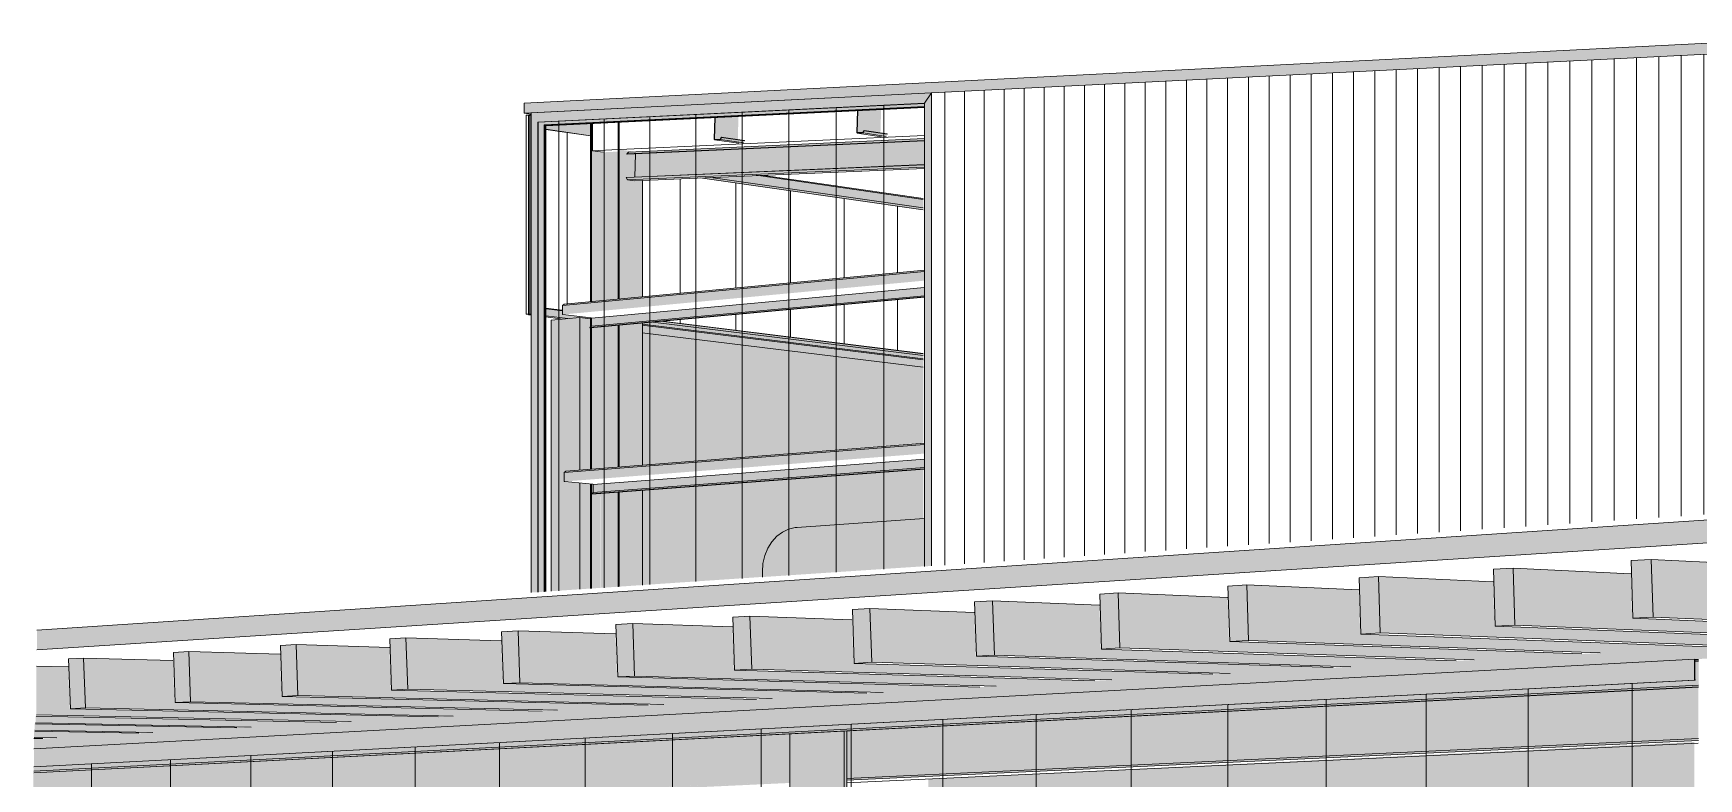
# Model space of a CAD drawing. Header units: inches. Extents: x 30681 to 92461, y -36095 to 66.
# Drawn here: x 30681.2664 to 30681.5183, y 60.0753 to 60.188 of the extents above; entities that cross this region are included whole.
import ezdxf

# ---------------------------------------------------------------- set-up
doc = ezdxf.new("R2010")
doc.units = ezdxf.units.IN
doc.header["$MEASUREMENT"] = 0
for name, color, linetype, lineweight in [('A-CLNG', 13, 'Continuous', 13), ('A-GLAZ-CURT', 52, 'Continuous', 9), ('A-GLAZ-CWMG', 51, 'Continuous', 9), ('A-ROOF', 132, 'Continuous', 13), ('A-WALL', 113, 'Continuous', 13), ('A-WALL-PATT', 111, 'Continuous', 13), ('L-SITE-WALL', 31, 'Continuous', 13), ('M-HVAC-DUCT', 70, 'Continuous', 9), ('S-BEAM', 12, 'Continuous', 9), ('S-COLS', 52, 'Continuous', 9)]:
    doc.layers.add(name, color=color, linetype=linetype, lineweight=lineweight)

# ---------------------------------------------------------------- blocks, each defined once
blk = doc.blocks.new('FP_2-Entrance - Clinic')
at = {"layer": 'A-WALL-PATT', "lineweight": 9}
for p, q in [((30681.53636, 60.11643), (30681.53636, 60.18573)), ((30681.53985, 60.11666), (30681.53985, 60.1859)), ((30681.54336, 60.11689), (30681.54336, 60.18607)), ((30681.54688, 60.11713), (30681.54688, 60.18625)), ((30681.48561, 60.11306), (30681.48561, 60.1832)), ((30681.4889, 60.11327), (30681.4889, 60.18336)), ((30681.49221, 60.11349), (30681.49221, 60.18353)), ((30681.49552, 60.11371), (30681.49552, 60.18369)), ((30681.49885, 60.11394), (30681.49885, 60.18386)), ((30681.5022, 60.11416), (30681.5022, 60.18402)), ((30681.50555, 60.11438), (30681.50555, 60.18419)), ((30681.50892, 60.11461), (30681.50892, 60.18436)), ((30681.51231, 60.11483), (30681.51231, 60.18453)), ((30681.5157, 60.11506), (30681.5157, 60.1847)), ((30681.51911, 60.11528), (30681.51911, 60.18487)), ((30681.52253, 60.11551), (30681.52253, 60.18504)), ((30681.52597, 60.11574), (30681.52597, 60.18521)), ((30681.52942, 60.11597), (30681.52942, 60.18538)), ((30681.53288, 60.1162), (30681.53288, 60.18555)), ((30681.43462, 60.10967), (30681.43462, 60.18066)), ((30681.43772, 60.10987), (30681.43772, 60.18081)), ((30681.44083, 60.11008), (30681.44083, 60.18097)), ((30681.44395, 60.11029), (30681.44395, 60.18112)), ((30681.44708, 60.11049), (30681.44708, 60.18128)), ((30681.45022, 60.1107), (30681.45022, 60.18144)), ((30681.45338, 60.11091), (30681.45338, 60.18159)), ((30681.45655, 60.11112), (30681.45655, 60.18175)), ((30681.45973, 60.11133), (30681.45973, 60.18191)), ((30681.46292, 60.11155), (30681.46292, 60.18207)), ((30681.46612, 60.11176), (30681.46612, 60.18223)), ((30681.46934, 60.11197), (30681.46934, 60.18239)), ((30681.47257, 60.11219), (30681.47257, 60.18255)), ((30681.47581, 60.1124), (30681.47581, 60.18271)), ((30681.47906, 60.11262), (30681.47906, 60.18287)), ((30681.48233, 60.11284), (30681.48233, 60.18304)), ((30681.40427, 60.10765), (30681.40427, 60.17915)), ((30681.40726, 60.10785), (30681.40726, 60.1793)), ((30681.41025, 60.10805), (30681.41025, 60.17945)), ((30681.41326, 60.10825), (30681.41326, 60.1796)), ((30681.41628, 60.10845), (30681.41628, 60.17975)), ((30681.41931, 60.10865), (30681.41931, 60.1799)), ((30681.42235, 60.10885), (30681.42235, 60.18005)), ((30681.4254, 60.10905), (30681.4254, 60.1802)), ((30681.42846, 60.10926), (30681.42846, 60.18035)), ((30681.43153, 60.10946), (30681.43153, 60.18051))]:
    blk.add_line(p, q, dxfattribs=at)
blk = doc.blocks.new('FP_6-Entrance - Clinic')
at = {"layer": 'A-WALL-PATT', "lineweight": 9}
for p, q in [((30681.34713, 60.14714), (30681.34713, 60.17308)), ((30681.36427, 60.14878), (30681.36427, 60.16606)), ((30681.37266, 60.14959), (30681.37266, 60.16543)), ((30681.38093, 60.15038), (30681.38093, 60.16425)), ((30681.38908, 60.15116), (30681.38908, 60.16308)), ((30681.39712, 60.15193), (30681.39712, 60.16193)), ((30681.37266, 60.14314), (30681.37266, 60.14555)), ((30681.38093, 60.14211), (30681.38093, 60.14632)), ((30681.38908, 60.14111), (30681.38908, 60.14708)), ((30681.39712, 60.14011), (30681.39712, 60.14783)), ((30681.36427, 60.14417), (30681.36427, 60.14477))]:
    blk.add_line(p, q, dxfattribs=at)
blk = doc.blocks.new('FP_7-Entrance - Clinic')
at = {"layer": 'A-WALL-PATT', "lineweight": 9}
for p, q in [((30681.3666, 60.10514), (30681.3666, 60.17577)), ((30681.37363, 60.10561), (30681.37363, 60.17611)), ((30681.38071, 60.10608), (30681.38071, 60.17646)), ((30681.38786, 60.10656), (30681.38786, 60.17681)), ((30681.39507, 60.10704), (30681.39507, 60.17716)), ((30681.3459, 60.10377), (30681.3459, 60.17476)), ((30681.35274, 60.10422), (30681.35274, 60.17509)), ((30681.35964, 60.10468), (30681.35964, 60.17543))]:
    blk.add_line(p, q, dxfattribs=at)
blk = doc.blocks.new('FP_8-Entrance - Clinic')
at = {"layer": 'A-WALL-PATT', "lineweight": 9}
for p, q in [((30681.47713, 59.93643), (30681.47713, 60.08814)), ((30681.49255, 59.93585), (30681.49255, 60.08894)), ((30681.50826, 59.93526), (30681.50826, 60.08976)), ((30681.41811, 59.93864), (30681.41811, 60.08506)), ((30681.43248, 59.9381), (30681.43248, 60.08581)), ((30681.44709, 59.93756), (30681.44709, 60.08657)), ((30681.46198, 59.937), (30681.46198, 60.08735)), ((30681.37648, 59.94021), (30681.37648, 60.0829)), ((30681.39012, 59.9397), (30681.39012, 60.08361)), ((30681.40399, 59.93917), (30681.40399, 60.08433)), ((30681.32417, 59.94217), (30681.32417, 60.08017)), ((30681.33692, 59.94169), (30681.33692, 60.08083)), ((30681.34989, 59.94121), (30681.34989, 60.08151)), ((30681.36307, 59.94071), (30681.36307, 60.0822)), ((30681.27519, 59.94401), (30681.27519, 60.07762)), ((30681.28714, 59.94357), (30681.28714, 60.07824)), ((30681.29928, 59.94311), (30681.29928, 60.07887)), ((30681.31163, 59.94265), (30681.31163, 60.07952))]:
    blk.add_line(p, q, dxfattribs=at)

msp = doc.modelspace()

# ---------------------------------------------------------------- hatches: boundary and pattern name
at = {"layer": 'A-CLNG'}
msp.add_hatch(color=256, dxfattribs=at).paths.add_polyline_path([(30681.26647, 60.07986), (30681.51775, 60.0934), (30681.51834, 60.09335), (30681.51834, 60.09344), (30681.51993, 60.09352), (30681.51993, 60.0945), (30681.5484, 60.09605), (30681.54862, 60.09605), (30681.54862, 60.09797), (30681.54296, 60.09821), (30681.54296, 60.09652), (30681.54003, 60.09636), (30681.52299, 60.09704), (30681.52299, 60.09542), (30681.51993, 60.09527), (30681.50346, 60.0959), (30681.50346, 60.09435), (30681.50067, 60.0942), (30681.48437, 60.09479), (30681.48437, 60.0933), (30681.48164, 60.09315), (30681.4657, 60.09371), (30681.4657, 60.09228), (30681.46303, 60.09213), (30681.44744, 60.09265), (30681.44744, 60.09127), (30681.44482, 60.09113), (30681.42957, 60.09161), (30681.42957, 60.09029), (30681.42701, 60.09015), (30681.41208, 60.0906), (30681.41208, 60.08933), (30681.40957, 60.08919), (30681.39495, 60.08962), (30681.39495, 60.08839), (30681.3925, 60.08826), (30681.37819, 60.08865), (30681.37819, 60.08747), (30681.37578, 60.08734), (30681.36177, 60.08771), (30681.36177, 60.08657), (30681.35941, 60.08644), (30681.34568, 60.08679), (30681.34568, 60.08569), (30681.34338, 60.08556), (30681.32992, 60.08589), (30681.32992, 60.08482), (30681.32758, 60.0847), (30681.31448, 60.085), (30681.31448, 60.08397), (30681.31226, 60.08385), (30681.29934, 60.08414), (30681.29934, 60.08314), (30681.29717, 60.08302), (30681.28449, 60.08329), (30681.28449, 60.08233), (30681.28236, 60.08221), (30681.26994, 60.08246), (30681.26994, 60.08153), (30681.26785, 60.08141), (30681.26647, 60.08144), (30681.26647, 60.07998)], flags=0)
at = {"layer": 'A-GLAZ-CWMG'}
for points in [[(30681.34271, 60.1746), (30681.40121, 60.17746), (30681.40226, 60.17905), (30681.34173, 60.17604)], [(30681.40121, 60.10744), (30681.40226, 60.10751), (30681.40226, 60.17905), (30681.40121, 60.17746), (30681.40121, 60.11797)], [(30681.34153, 60.1455), (30681.34173, 60.14552), (30681.34173, 60.17568), (30681.34132, 60.17563), (30681.34132, 60.14553), (30681.34151, 60.14551)], [(30681.34173, 60.10349), (30681.34271, 60.10355), (30681.34271, 60.1746), (30681.34173, 60.17604), (30681.34173, 60.10489)], [(30681.34388, 60.1741), (30681.40121, 60.17688), (30681.40121, 60.17745), (30681.34353, 60.1746), (30681.34354, 60.17459)], [(30681.34377, 60.17409), (30681.40121, 60.17687), (30681.40121, 60.177), (30681.34368, 60.17421)], [(30681.34271, 60.10355), (30681.34276, 60.10356), (30681.34276, 60.17459), (30681.34271, 60.17459), (30681.34271, 60.10489)], [(30681.34276, 60.10356), (30681.34388, 60.10363), (30681.34388, 60.1741), (30681.34351, 60.17463), (30681.34276, 60.17459), (30681.34276, 60.10489)], [(30681.34368, 60.10362), (30681.34377, 60.10363), (30681.34377, 60.17409), (30681.34368, 60.17421), (30681.34368, 60.10489)], [(30681.34377, 60.10363), (30681.34393, 60.10364), (30681.34393, 60.17406), (30681.34377, 60.17406), (30681.34377, 60.10489)], [(30681.35068, 60.17256), (30681.35068, 60.1744), (30681.34392, 60.17406), (30681.34392, 60.17355), (30681.34482, 60.17342)], [(30681.35068, 60.17256), (30681.35068, 60.17266), (30681.34392, 60.17365), (30681.34392, 60.17355)], [(30681.34132, 60.14548), (30681.34151, 60.14551), (30681.34132, 60.14553)], [(30681.34173, 60.14544), (30681.3417, 60.14548), (30681.34151, 60.14549), (30681.34151, 60.14546)], [(30681.34173, 60.14548), (30681.34173, 60.14552), (30681.3417, 60.14548), (30681.34171, 60.14548)], [(30681.35068, 60.14488), (30681.35068, 60.14502), (30681.34646, 60.14555), (30681.34642, 60.14564), (30681.34642, 60.14618), (30681.34392, 60.14649), (30681.34392, 60.14532), (30681.34725, 60.14491), (30681.34903, 60.14508), (30681.3497, 60.145)], [(30681.34642, 60.14603), (30681.34642, 60.14613), (30681.34392, 60.14644), (30681.34392, 60.14634)], [(30681.26646, 60.07648), (30681.51834, 60.08949), (30681.51834, 60.09312), (30681.51774, 60.09309), (30681.51774, 60.09032), (30681.5178, 60.09025), (30681.26646, 60.07715)], [(30681.26647, 60.07716), (30681.5177, 60.09025), (30681.5177, 60.0934), (30681.26647, 60.07986), (30681.26647, 60.07833)], [(30681.5178, 60.09024), (30681.51775, 60.09032), (30681.51775, 60.09333), (30681.5179, 60.09332), (30681.51833, 60.09335), (30681.5177, 60.0934), (30681.5177, 60.09025)], [(30681.51834, 60.09327), (30681.51833, 60.09335), (30681.51786, 60.09332)], [(30681.26646, 60.07624), (30681.51834, 60.08921), (30681.51834, 60.08949), (30681.26646, 60.07648)]]:
    msp.add_hatch(color=256, dxfattribs=at).paths.add_polyline_path(points, flags=0)
at = {"layer": 'A-ROOF'}
for points in [[(30681.34067, 60.17598), (30681.54861, 60.18633), (30681.54861, 60.18804), (30681.34067, 60.17749)], [(30681.26694, 60.09481), (30681.66697, 60.12041), (30681.66665, 60.12085), (30681.66617, 60.12191), (30681.66587, 60.12311), (30681.66577, 60.12399), (30681.66554, 60.12398), (30681.66535, 60.12408), (30681.26694, 60.09779)]]:
    msp.add_hatch(color=256, dxfattribs=at).paths.add_polyline_path(points, flags=0)
at = {"layer": 'L-SITE-WALL'}
msp.add_hatch(color=256, dxfattribs=at).paths.add_polyline_path([(30681.34474, 60.10369), (30681.34905, 60.10398), (30681.34905, 60.12005), (30681.34672, 60.1203), (30681.34668, 60.12039), (30681.34669, 60.12164), (30681.34694, 60.12186), (30681.34905, 60.12202), (30681.34905, 60.14508), (30681.34474, 60.14468), (30681.34474, 60.10489)], flags=0)
h = msp.add_hatch(color=256, dxfattribs=at)
h.paths.add_polyline_path([(30681.34905, 60.10398), (30681.35224, 60.1042), (30681.35224, 60.11845), (30681.35087, 60.11834), (30681.35084, 60.11839), (30681.35108, 60.1186), (30681.35106, 60.11984), (30681.35104, 60.11985), (30681.34905, 60.12005), (30681.34905, 60.10489)], flags=0)
h.paths.add_polyline_path([(30681.35852, 60.10462), (30681.37669, 60.10585), (30681.37663, 60.10661), (30681.37672, 60.10787), (30681.377, 60.10908), (30681.37744, 60.11019), (30681.37805, 60.11118), (30681.37879, 60.11201), (30681.37965, 60.11265), (30681.38061, 60.1131), (30681.38162, 60.11332), (30681.40103, 60.11472), (30681.40103, 60.12219), (30681.35852, 60.11893), (30681.35852, 60.10489)], flags=0)
h.paths.add_polyline_path([(30681.34905, 60.12202), (30681.35224, 60.12228), (30681.35224, 60.14365), (30681.35061, 60.1435), (30681.35058, 60.14354), (30681.35082, 60.14375), (30681.35082, 60.14486), (30681.34905, 60.14508), (30681.34905, 60.12722)], flags=0)
h.paths.add_polyline_path([(30681.35852, 60.12277), (30681.40103, 60.12614), (30681.40103, 60.13869), (30681.35852, 60.14391), (30681.35852, 60.12519)], flags=0)
at = {"layer": 'M-HVAC-DUCT'}
for points in [[(30681.37669, 60.1066), (30681.40116, 60.10824), (30681.40114, 60.11469), (30681.38167, 60.11331), (30681.38066, 60.11308), (30681.37971, 60.11264), (30681.37885, 60.11199), (30681.3781, 60.11116), (30681.3775, 60.11018), (30681.37705, 60.10907), (30681.37678, 60.10786)], [(30681.37674, 60.10583), (30681.40116, 60.10746), (30681.40116, 60.10824), (30681.37669, 60.1066)]]:
    msp.add_hatch(color=256, dxfattribs=at).paths.add_polyline_path(points, flags=0)
at = {"layer": 'S-BEAM'}
h = msp.add_hatch(color=256, dxfattribs=at)
h.paths.add_polyline_path([(30681.39106, 60.17296), (30681.39192, 60.173), (30681.3921, 60.17332), (30681.39208, 60.17335), (30681.3919, 60.17306), (30681.39106, 60.17302)], flags=0)
h.paths.add_polyline_path([(30681.39099, 60.17306), (30681.39103, 60.17306), (30681.39112, 60.17635), (30681.39108, 60.17635), (30681.39101, 60.17369)], flags=0)
for points in [[(30681.39455, 60.17298), (30681.39465, 60.17653), (30681.39112, 60.17635), (30681.39106, 60.17305), (30681.39124, 60.17303), (30681.39192, 60.17309), (30681.3921, 60.17335), (30681.39439, 60.173)], [(30681.37297, 60.17197), (30681.37307, 60.17548), (30681.36953, 60.1753), (30681.36946, 60.17205), (30681.36965, 60.17202), (30681.3703, 60.17208), (30681.37048, 60.17234), (30681.37279, 60.172)], [(30681.39543, 60.17246), (30681.39561, 60.17278), (30681.3921, 60.17332), (30681.39192, 60.173), (30681.39522, 60.1725)], [(30681.35619, 60.16981), (30681.40119, 60.17185), (30681.40119, 60.17212), (30681.35641, 60.17008)], [(30681.35623, 60.16977), (30681.40119, 60.17181), (30681.40119, 60.17185), (30681.35619, 60.16981)], [(30681.35739, 60.16631), (30681.40118, 60.1682), (30681.40118, 60.17181), (30681.35748, 60.16981), (30681.35748, 60.16977)], [(30681.36946, 60.17201), (30681.36948, 60.17205), (30681.36944, 60.17204), (30681.36946, 60.17201)], [(30681.37383, 60.17147), (30681.37401, 60.17179), (30681.37048, 60.17231), (30681.3703, 60.172), (30681.37334, 60.17154)], [(30681.37401, 60.17179), (30681.37398, 60.17182), (30681.37384, 60.17181)], [(30681.39106, 60.17302), (30681.39115, 60.17304), (30681.39103, 60.17304), (30681.39106, 60.17302)], [(30681.39561, 60.17278), (30681.39558, 60.17282), (30681.39545, 60.17281)], [(30681.3563, 60.16589), (30681.40119, 60.16782), (30681.40119, 60.16817), (30681.35609, 60.16622)], [(30681.40103, 60.16137), (30681.40103, 60.16166), (30681.36888, 60.16626), (30681.3673, 60.16619), (30681.39507, 60.16222)], [(30681.40103, 60.16166), (30681.40103, 60.16284), (30681.37534, 60.16655), (30681.36905, 60.16624), (30681.39507, 60.16251)], [(30681.40103, 60.16284), (30681.40103, 60.16292), (30681.37573, 60.16656), (30681.37534, 60.16655), (30681.39507, 60.1637)], [(30681.40102, 60.16292), (30681.40102, 60.16307), (30681.37656, 60.16661), (30681.37575, 60.16657), (30681.39506, 60.16378)], [(30681.34643, 60.14687), (30681.40121, 60.15203), (30681.40121, 60.15223), (30681.34669, 60.1471)], [(30681.34643, 60.14564), (30681.40121, 60.15074), (30681.40121, 60.15203), (30681.34643, 60.14687)], [(30681.34652, 60.14553), (30681.40121, 60.15065), (30681.40121, 60.15074), (30681.34643, 60.14564), (30681.34647, 60.14554)], [(30681.35058, 60.14354), (30681.40119, 60.14818), (30681.40119, 60.14837), (30681.35082, 60.14375)], [(30681.35061, 60.1435), (30681.40119, 60.14813), (30681.40119, 60.14818), (30681.35058, 60.14354)], [(30681.35082, 60.14375), (30681.40119, 60.14837), (30681.40119, 60.14962), (30681.35082, 60.14496), (30681.35082, 60.14422)], [(30681.40102, 60.13883), (30681.40102, 60.13933), (30681.36009, 60.14438), (30681.35851, 60.14423), (30681.35851, 60.14406), (30681.38634, 60.14064)], [(30681.40103, 60.13875), (30681.40103, 60.13883), (30681.35852, 60.14404), (30681.35852, 60.14397), (30681.38635, 60.14055)], [(30681.40103, 60.13757), (30681.40103, 60.13875), (30681.35852, 60.14397), (30681.35852, 60.14275), (30681.38635, 60.13936)], [(30681.40102, 60.13933), (30681.40102, 60.13959), (30681.36134, 60.1445), (30681.36017, 60.14437), (30681.38634, 60.14114)], [(30681.40102, 60.13959), (30681.40102, 60.13963), (30681.36151, 60.14452), (30681.36134, 60.1445), (30681.38634, 60.14141)], [(30681.34669, 60.12163), (30681.40121, 60.12588), (30681.40121, 60.12609), (30681.34695, 60.12186)], [(30681.34669, 60.12039), (30681.40121, 60.12459), (30681.40121, 60.12588), (30681.34669, 60.12163)], [(30681.34678, 60.12028), (30681.40121, 60.1245), (30681.40121, 60.12459), (30681.34669, 60.12039), (30681.34673, 60.1203)], [(30681.35108, 60.1186), (30681.40119, 60.12239), (30681.40119, 60.12364), (30681.35108, 60.11981)], [(30681.35084, 60.11839), (30681.40119, 60.12219), (30681.40119, 60.12239), (30681.35108, 60.1186)], [(30681.35087, 60.11834), (30681.40119, 60.12214), (30681.40119, 60.12219), (30681.35084, 60.11839)], [(30681.50837, 60.09959), (30681.51144, 60.09977), (30681.51117, 60.1085), (30681.50811, 60.10831), (30681.50823, 60.10417)], [(30681.56161, 60.09771), (30681.56161, 60.09949), (30681.52961, 60.10086), (30681.52941, 60.10759), (30681.51117, 60.1085), (30681.51144, 60.09977), (30681.5547, 60.098)], [(30681.46723, 60.09721), (30681.47015, 60.09738), (30681.46988, 60.1059), (30681.46696, 60.10572), (30681.46701, 60.1042)], [(30681.52299, 60.09542), (30681.52299, 60.09704), (30681.48745, 60.09842), (30681.48724, 60.10512), (30681.46988, 60.1059), (30681.47015, 60.09738), (30681.52127, 60.09548)], [(30681.48756, 60.09839), (30681.49054, 60.09856), (30681.49028, 60.10718), (30681.48729, 60.107), (30681.48737, 60.10419)], [(30681.54296, 60.09652), (30681.54296, 60.09821), (30681.50827, 60.09963), (30681.50807, 60.10634), (30681.49028, 60.10718), (30681.49054, 60.09856), (30681.54266, 60.09653)], [(30681.42801, 60.09495), (30681.43079, 60.09511), (30681.43052, 60.10343), (30681.42774, 60.10325)], [(30681.48437, 60.0933), (30681.48437, 60.09479), (30681.44728, 60.0961), (30681.44707, 60.10275), (30681.43052, 60.10343), (30681.43079, 60.09511), (30681.48373, 60.09332)], [(30681.44739, 60.09607), (30681.45024, 60.09623), (30681.44997, 60.10465), (30681.44712, 60.10447), (30681.44713, 60.10422)], [(30681.50346, 60.09435), (30681.50346, 60.0959), (30681.46713, 60.09724), (30681.46691, 60.10392), (30681.44997, 60.10465), (30681.45024, 60.09623), (30681.49327, 60.09471)], [(30681.39058, 60.09278), (30681.39323, 60.09294), (30681.39296, 60.10107), (30681.3903, 60.1009)], [(30681.44744, 60.09127), (30681.44744, 60.09265), (30681.40897, 60.09388), (30681.40875, 60.10047), (30681.39296, 60.10107), (30681.39323, 60.09294), (30681.44734, 60.09128)], [(30681.40908, 60.09385), (30681.4118, 60.09401), (30681.41152, 60.10223), (30681.4088, 60.10206)], [(30681.4657, 60.09228), (30681.4657, 60.09371), (30681.4279, 60.09497), (30681.42768, 60.1016), (30681.41152, 60.10223), (30681.4118, 60.09401), (30681.45841, 60.09251)], [(30681.33752, 60.08972), (30681.34, 60.08986), (30681.33972, 60.09772), (30681.33724, 60.09756), (30681.33746, 60.09126)], [(30681.39495, 60.08839), (30681.39495, 60.08962), (30681.3547, 60.09074), (30681.35447, 60.09723), (30681.33972, 60.09772), (30681.34, 60.08986), (30681.39301, 60.08844)], [(30681.35481, 60.09072), (30681.35735, 60.09086), (30681.35707, 60.09881), (30681.35453, 60.09865), (30681.35479, 60.09125)], [(30681.41208, 60.08933), (30681.41208, 60.0906), (30681.37238, 60.09176), (30681.37215, 60.09829), (30681.35707, 60.09881), (30681.35735, 60.09086), (30681.41142, 60.08935)], [(30681.37249, 60.09174), (30681.37509, 60.09189), (30681.37481, 60.09993), (30681.37221, 60.09976)], [(30681.42957, 60.09029), (30681.42957, 60.09161), (30681.39046, 60.09281), (30681.39024, 60.09937), (30681.37481, 60.09993), (30681.37509, 60.09189), (30681.42913, 60.0903)], [(30681.30405, 60.08778), (30681.30643, 60.08792), (30681.30615, 60.09561), (30681.30377, 60.09546), (30681.30392, 60.09128)], [(30681.36177, 60.08657), (30681.36177, 60.08771), (30681.32049, 60.08876), (30681.32026, 60.09518), (30681.30615, 60.09561), (30681.30643, 60.08792), (30681.3611, 60.08658)], [(30681.3206, 60.08874), (30681.32303, 60.08888), (30681.32275, 60.09665), (30681.32032, 60.0965), (30681.32051, 60.09127)], [(30681.37819, 60.08747), (30681.37819, 60.08865), (30681.33741, 60.08974), (30681.33718, 60.09619), (30681.32275, 60.09665), (30681.32303, 60.08888), (30681.37752, 60.08749)], [(30681.272, 60.08593), (30681.27428, 60.08606), (30681.27399, 60.09359), (30681.27172, 60.09345)], [(30681.32992, 60.08482), (30681.32992, 60.08589), (30681.28774, 60.08687), (30681.28751, 60.09321), (30681.27399, 60.09359), (30681.27428, 60.08606), (30681.32986, 60.08482)], [(30681.28785, 60.08685), (30681.29018, 60.08698), (30681.2899, 60.09459), (30681.28757, 60.09444)], [(30681.34568, 60.08569), (30681.34568, 60.08679), (30681.30394, 60.0878), (30681.30371, 60.09418), (30681.2899, 60.09459), (30681.29018, 60.08698), (30681.34503, 60.0857)], [(30681.31448, 60.08397), (30681.31448, 60.085), (30681.27189, 60.08595), (30681.27165, 60.09225), (30681.26686, 60.09238), (30681.26686, 60.08499), (30681.3138, 60.08399)], [(30681.26994, 60.08153), (30681.26994, 60.08246), (30681.26649, 60.08253), (30681.26649, 60.08159), (30681.26926, 60.08154)], [(30681.28449, 60.08233), (30681.28449, 60.08329), (30681.26661, 60.08365), (30681.26661, 60.08267), (30681.28382, 60.08234)], [(30681.29934, 60.08314), (30681.29934, 60.08414), (30681.26673, 60.08483), (30681.26673, 60.08381), (30681.29866, 60.08315)], [(30681.51768, 60.06186), (30681.51768, 60.08089), (30681.40181, 60.07532), (30681.40181, 60.0623), (30681.50998, 60.06189)]]:
    msp.add_hatch(color=256, dxfattribs=at).paths.add_polyline_path(points, flags=0)
h = msp.add_hatch(color=256, dxfattribs=at)
h.paths.add_polyline_path([(30681.36946, 60.17196), (30681.3703, 60.172), (30681.37048, 60.17231), (30681.37045, 60.17235), (30681.37028, 60.17205), (30681.36946, 60.17201)], flags=0)
h.paths.add_polyline_path([(30681.3694, 60.17205), (30681.36944, 60.17206), (30681.36952, 60.1753), (30681.36949, 60.1753), (30681.36945, 60.17405)], flags=0)
h = msp.add_hatch(color=256, dxfattribs=at)
h.paths.add_polyline_path([(30681.35082, 60.14496), (30681.35487, 60.14535), (30681.35487, 60.14538), (30681.35081, 60.14498)], flags=0)
h.paths.add_polyline_path([(30681.35497, 60.14534), (30681.40119, 60.14964), (30681.40119, 60.14967), (30681.35497, 60.14536)], flags=0)
h = msp.add_hatch(color=256, dxfattribs=at)
h.paths.add_polyline_path([(30681.35108, 60.11981), (30681.35487, 60.12012), (30681.35487, 60.12014), (30681.35107, 60.11983)], flags=0)
h.paths.add_polyline_path([(30681.35497, 60.12011), (30681.40119, 60.12367), (30681.40119, 60.12369), (30681.35497, 60.12012)], flags=0)
h = msp.add_hatch(color=256, dxfattribs=at)
h.paths.add_polyline_path([(30681.26638, 60.06994), (30681.38084, 60.07534), (30681.38084, 60.08211), (30681.26638, 60.07622), (30681.26638, 60.07136)], flags=0)
h.paths.add_polyline_path([(30681.38943, 60.07575), (30681.51829, 60.08183), (30681.51829, 60.08918), (30681.38943, 60.08255), (30681.38943, 60.07596)], flags=0)
h = msp.add_hatch(color=256, dxfattribs=at)
h.paths.add_polyline_path([(30681.26639, 60.0696), (30681.38084, 60.07497), (30681.38084, 60.07534), (30681.26638, 60.06994), (30681.26639, 60.0696)], flags=0)
h.paths.add_polyline_path([(30681.38943, 60.07538), (30681.51829, 60.08145), (30681.51829, 60.08183), (30681.38943, 60.07575), (30681.38943, 60.07543)], flags=0)
h = msp.add_hatch(color=256, dxfattribs=at)
h.paths.add_polyline_path([(30681.2664, 60.06934), (30681.38085, 60.0747), (30681.38085, 60.07497), (30681.2664, 60.06959)], flags=0)
h.paths.add_polyline_path([(30681.38944, 60.0751), (30681.5183, 60.08113), (30681.5183, 60.08143), (30681.38944, 60.07537)], flags=0)
at = {"layer": 'S-COLS'}
h = msp.add_hatch(color=256, dxfattribs=at)
h.paths.add_polyline_path([(30681.35084, 60.14486), (30681.35084, 60.14501), (30681.35069, 60.145), (30681.35069, 60.14487)], flags=0)
h.paths.add_polyline_path([(30681.35069, 60.14748), (30681.35084, 60.14749), (30681.35084, 60.1744), (30681.35069, 60.1744), (30681.35069, 60.15055)], flags=0)
h = msp.add_hatch(color=256, dxfattribs=at)
h.paths.add_polyline_path([(30681.35084, 60.1041), (30681.35224, 60.1042), (30681.35224, 60.11845), (30681.35087, 60.11834), (30681.35084, 60.11834), (30681.35084, 60.10489)], flags=0)
h.paths.add_polyline_path([(30681.35084, 60.11839), (30681.35108, 60.1186), (30681.35106, 60.11984), (30681.35104, 60.11985), (30681.35084, 60.11984), (30681.35084, 60.11858)], flags=0)
h.paths.add_polyline_path([(30681.35084, 60.12217), (30681.35224, 60.12228), (30681.35224, 60.14365), (30681.35084, 60.1435), (30681.35084, 60.12519)], flags=0)
h.paths.add_polyline_path([(30681.35084, 60.14749), (30681.35224, 60.14763), (30681.35224, 60.17012), (30681.35101, 60.17029), (30681.35101, 60.17441), (30681.35084, 60.1744), (30681.35084, 60.15068)], flags=0)
h = msp.add_hatch(color=256, dxfattribs=at)
h.paths.add_polyline_path([(30681.35487, 60.10437), (30681.35502, 60.10438), (30681.35502, 60.11865), (30681.35487, 60.11864), (30681.35487, 60.10489)], flags=0)
h.paths.add_polyline_path([(30681.35487, 60.11888), (30681.35502, 60.1189), (30681.35502, 60.12015), (30681.35487, 60.12014), (30681.35487, 60.11985)], flags=0)
h.paths.add_polyline_path([(30681.35487, 60.12248), (30681.35502, 60.12249), (30681.35502, 60.1439), (30681.35487, 60.14389), (30681.35487, 60.12519)], flags=0)
h.paths.add_polyline_path([(30681.35487, 60.14412), (30681.35502, 60.14413), (30681.35502, 60.14539), (30681.35487, 60.14538), (30681.35487, 60.14422)], flags=0)
h.paths.add_polyline_path([(30681.35487, 60.14787), (30681.35502, 60.14789), (30681.35502, 60.17461), (30681.35487, 60.17459), (30681.35487, 60.15077)], flags=0)
h = msp.add_hatch(color=256, dxfattribs=at)
h.paths.add_polyline_path([(30681.35227, 60.1042), (30681.35278, 60.10423), (30681.35278, 60.11849), (30681.35224, 60.11845), (30681.35224, 60.118), (30681.35228, 60.118), (30681.35227, 60.10489)], flags=0)
h.paths.add_polyline_path([(30681.35224, 60.12228), (30681.35278, 60.12232), (30681.35278, 60.1437), (30681.35224, 60.14365), (30681.35224, 60.12519)], flags=0)
h.paths.add_polyline_path([(30681.35224, 60.14763), (30681.35278, 60.14768), (30681.35278, 60.17006), (30681.35242, 60.17009), (30681.35224, 60.1701), (30681.35224, 60.15078)], flags=0)
h = msp.add_hatch(color=256, dxfattribs=at)
h.paths.add_polyline_path([(30681.35278, 60.10423), (30681.35486, 60.10437), (30681.35486, 60.11864), (30681.35278, 60.11849), (30681.35278, 60.10489)], flags=0)
h.paths.add_polyline_path([(30681.35278, 60.12232), (30681.35486, 60.12248), (30681.35486, 60.14389), (30681.35278, 60.1437), (30681.35278, 60.12519)], flags=0)
h.paths.add_polyline_path([(30681.35278, 60.14768), (30681.35486, 60.14787), (30681.35486, 60.17016), (30681.35278, 60.17006), (30681.35278, 60.15078)], flags=0)
h = msp.add_hatch(color=256, dxfattribs=at)
h.paths.add_polyline_path([(30681.35502, 60.10438), (30681.35854, 60.10462), (30681.35854, 60.11892), (30681.35502, 60.11865), (30681.35502, 60.10489)], flags=0)
h.paths.add_polyline_path([(30681.35502, 60.12249), (30681.35854, 60.12277), (30681.35854, 60.14423), (30681.35502, 60.1439), (30681.35502, 60.12519)], flags=0)
h.paths.add_polyline_path([(30681.35502, 60.14789), (30681.35854, 60.14822), (30681.35854, 60.1658), (30681.35719, 60.16577), (30681.3563, 60.16589), (30681.35609, 60.16622), (30681.35613, 60.16626), (30681.35739, 60.16631), (30681.35745, 60.16983), (30681.35623, 60.16977), (30681.35619, 60.16981), (30681.35643, 60.17008), (30681.35734, 60.17015), (30681.35502, 60.17048), (30681.35502, 60.15077)], flags=0)
h = msp.add_hatch(color=256, dxfattribs=at)
h.paths.add_polyline_path([(30681.38908, 59.9407), (30681.38908, 59.98515), (30681.38085, 59.98522), (30681.38085, 59.941)], flags=0)
h.paths.add_polyline_path([(30681.38908, 59.98837), (30681.38908, 60.03673), (30681.38085, 60.03654), (30681.38085, 59.98843), (30681.38859, 59.98837)], flags=0)
h.paths.add_polyline_path([(30681.38085, 60.03998), (30681.38908, 60.04018), (30681.38908, 60.08253), (30681.38085, 60.08211), (30681.38085, 60.0424)], flags=0)
h = msp.add_hatch(color=256, dxfattribs=at)
h.paths.add_polyline_path([(30681.38944, 59.94068), (30681.38944, 59.98514), (30681.38908, 59.98515), (30681.38908, 59.9407)], flags=0)
h.paths.add_polyline_path([(30681.38944, 59.98837), (30681.38944, 60.03674), (30681.38908, 60.03673), (30681.38908, 59.98837)], flags=0)
h.paths.add_polyline_path([(30681.38908, 60.04018), (30681.38944, 60.04019), (30681.38944, 60.08255), (30681.38908, 60.08253), (30681.38908, 60.04191)], flags=0)

# ---------------------------------------------------------------- linework, layer by layer
at = {"layer": 'A-CLNG'}
for p, q in [((30681.35101, 60.17029), (30681.35101, 60.17441)), ((30681.40119, 60.17259), (30681.35508, 60.17048)), ((30681.35487, 60.17047), (30681.35101, 60.17029)), ((30681.35101, 60.17029), (30681.3526, 60.17006)), ((30681.37657, 60.1666), (30681.40103, 60.16307))]:
    msp.add_line(p, q, dxfattribs=at)
at = {"layer": 'A-GLAZ-CWMG'}
for p, q in [((30681.40226, 60.17905), (30681.34173, 60.17604)), ((30681.40226, 60.17905), (30681.40121, 60.17746)), ((30681.40121, 60.17746), (30681.40226, 60.17905)), ((30681.40226, 60.10751), (30681.40226, 60.17905)), ((30681.34132, 60.17563), (30681.34173, 60.17568)), ((30681.34132, 60.17563), (30681.34132, 60.14553)), ((30681.34173, 60.17604), (30681.34173, 60.10349)), ((30681.40121, 60.17746), (30681.34271, 60.1746)), ((30681.40121, 60.17745), (30681.34276, 60.17459)), ((30681.40121, 60.177), (30681.34368, 60.17421)), ((30681.40121, 60.17687), (30681.34377, 60.17409)), ((30681.40121, 60.17684), (30681.34393, 60.17406)), ((30681.40121, 60.10744), (30681.40121, 60.17746)), ((30681.34276, 60.17459), (30681.34271, 60.1746)), ((30681.34271, 60.1746), (30681.34271, 60.10355)), ((30681.34271, 60.1746), (30681.34276, 60.17459)), ((30681.34276, 60.17459), (30681.34276, 60.10356)), ((30681.34368, 60.17421), (30681.34368, 60.10362)), ((30681.34393, 60.17406), (30681.34377, 60.17409)), ((30681.34377, 60.17409), (30681.34377, 60.10363)), ((30681.34377, 60.17409), (30681.34393, 60.17406)), ((30681.35068, 60.17256), (30681.34392, 60.17355)), ((30681.35068, 60.17253), (30681.34392, 60.17352)), ((30681.34393, 60.17406), (30681.34393, 60.10364)), ((30681.34173, 60.14552), (30681.34132, 60.14548)), ((30681.34132, 60.14551), (30681.34132, 60.14548)), ((30681.34132, 60.14548), (30681.34136, 60.14548)), ((30681.34173, 60.14544), (30681.34136, 60.14548)), ((30681.34392, 60.14649), (30681.34642, 60.14618)), ((30681.34725, 60.14491), (30681.34392, 60.14532)), ((30681.34392, 60.14516), (30681.34652, 60.14484)), ((30681.26647, 60.07986), (30681.5177, 60.0934)), ((30681.51833, 60.09335), (30681.5177, 60.0934)), ((30681.5177, 60.0934), (30681.5177, 60.09025)), ((30681.51774, 60.09309), (30681.51834, 60.09312)), ((30681.51775, 60.09032), (30681.51775, 60.09333)), ((30681.51775, 60.09333), (30681.51786, 60.09332)), ((30681.51786, 60.09332), (30681.51834, 60.09327)), ((30681.26647, 60.07716), (30681.5177, 60.09025)), ((30681.26647, 60.07715), (30681.5178, 60.09024)), ((30681.5177, 60.09025), (30681.5178, 60.09024)), ((30681.5178, 60.09031), (30681.51775, 60.09032)), ((30681.51776, 60.09031), (30681.5178, 60.09031)), ((30681.5178, 60.09024), (30681.5178, 60.09031)), ((30681.26646, 60.07648), (30681.51834, 60.08949)), ((30681.26646, 60.07624), (30681.51834, 60.08921)), ((30681.26646, 60.07621), (30681.51834, 60.08917))]:
    msp.add_line(p, q, dxfattribs=at)
at = {"layer": 'A-ROOF'}
for p, q in [((30681.34067, 60.17749), (30681.54861, 60.18804)), ((30681.40226, 60.17905), (30681.34067, 60.17598)), ((30681.34067, 60.17598), (30681.34067, 60.17749)), ((30681.34067, 60.17598), (30681.34173, 60.17583)), ((30681.26694, 60.09779), (30681.66541, 60.12408)), ((30681.66697, 60.12041), (30681.26694, 60.09481))]:
    msp.add_line(p, q, dxfattribs=at)
at = {"layer": 'A-WALL'}
for p, q in [((30681.34097, 60.17567), (30681.34151, 60.17573)), ((30681.34097, 60.14557), (30681.34097, 60.17567)), ((30681.34097, 60.17567), (30681.34138, 60.17561)), ((30681.34173, 60.1757), (30681.34151, 60.17573)), ((30681.34151, 60.17573), (30681.34151, 60.14562)), ((30681.34151, 60.14562), (30681.34097, 60.14557)), ((30681.34138, 60.14552), (30681.34097, 60.14557)), ((30681.34151, 60.14562), (30681.34173, 60.1456)), ((30681.34173, 60.14548), (30681.34156, 60.1455)), ((30681.51774, 60.09313), (30681.51834, 60.09316)), ((30681.51834, 60.09334), (30681.51775, 60.09331))]:
    msp.add_line(p, q, dxfattribs=at)
at = {"layer": 'L-SITE-WALL'}
for p, q in [((30681.54861, 60.18633), (30681.40226, 60.17905)), ((30681.40226, 60.17905), (30681.40226, 60.10751)), ((30681.34474, 60.14468), (30681.34905, 60.14508)), ((30681.34474, 60.10369), (30681.34474, 60.14468)), ((30681.35069, 60.14487), (30681.34905, 60.14508)), ((30681.34905, 60.14508), (30681.34905, 60.12202)), ((30681.40103, 60.13869), (30681.35852, 60.14391)), ((30681.34905, 60.12005), (30681.34905, 60.10398))]:
    msp.add_line(p, q, dxfattribs=at)
at = {"layer": 'M-HVAC-DUCT'}
for p, q in [((30681.38188, 60.11333), (30681.40115, 60.1147)), ((30681.37672, 60.10583), (30681.37669, 60.1066))]:
    msp.add_line(p, q, dxfattribs=at)
msp.add_polyline3d([(30681.37669, 60.1066, 0), (30681.37678, 60.10786, 0), (30681.37705, 60.10907, 0), (30681.3775, 60.11018, 0), (30681.3781, 60.11116, 0), (30681.37885, 60.11199, 0), (30681.37971, 60.11264, 0), (30681.38066, 60.11308, 0), (30681.38167, 60.11331, 0), (30681.38193, 60.11333, 0)], dxfattribs=at)
at = {"layer": 'S-BEAM'}
for p, q in [((30681.39108, 60.17635), (30681.39099, 60.17306)), ((30681.39103, 60.17306), (30681.39112, 60.17635)), ((30681.36949, 60.1753), (30681.3694, 60.17205)), ((30681.36944, 60.17206), (30681.36953, 60.1753)), ((30681.39208, 60.17335), (30681.3919, 60.17306)), ((30681.39192, 60.173), (30681.3921, 60.17332)), ((30681.3921, 60.17332), (30681.39208, 60.17335)), ((30681.39208, 60.17335), (30681.39558, 60.17282)), ((30681.3921, 60.17332), (30681.39561, 60.17278)), ((30681.40119, 60.17185), (30681.35619, 60.16981)), ((30681.40119, 60.17181), (30681.35623, 60.16977)), ((30681.35641, 60.17008), (30681.40119, 60.17212)), ((30681.37313, 60.17141), (30681.36945, 60.17196)), ((30681.37028, 60.17205), (30681.36946, 60.17201)), ((30681.36946, 60.17201), (30681.36946, 60.17202)), ((30681.36946, 60.17196), (30681.3703, 60.172)), ((30681.37045, 60.17235), (30681.37028, 60.17205)), ((30681.3703, 60.172), (30681.37048, 60.17231)), ((30681.3703, 60.172), (30681.37383, 60.17147)), ((30681.37048, 60.17231), (30681.37045, 60.17235)), ((30681.37045, 60.17235), (30681.37398, 60.17182)), ((30681.37048, 60.17231), (30681.37401, 60.17179)), ((30681.39106, 60.17302), (30681.39105, 60.17302)), ((30681.39471, 60.1724), (30681.39105, 60.17296)), ((30681.3919, 60.17306), (30681.39106, 60.17302)), ((30681.39106, 60.17296), (30681.39192, 60.173)), ((30681.39192, 60.173), (30681.39543, 60.17246)), ((30681.40119, 60.16817), (30681.35609, 60.16622)), ((30681.40119, 60.1682), (30681.35613, 60.16626)), ((30681.35619, 60.16981), (30681.35641, 60.17008)), ((30681.35623, 60.16977), (30681.35619, 60.16981)), ((30681.35739, 60.16631), (30681.35749, 60.16983)), ((30681.35609, 60.16622), (30681.35613, 60.16626)), ((30681.3563, 60.16589), (30681.35609, 60.16622)), ((30681.40119, 60.16782), (30681.3563, 60.16589)), ((30681.35734, 60.16575), (30681.3563, 60.16589)), ((30681.35735, 60.16575), (30681.35734, 60.16575)), ((30681.40119, 60.16762), (30681.35735, 60.16574)), ((30681.40103, 60.16137), (30681.3673, 60.16619)), ((30681.3689, 60.16626), (30681.40103, 60.16166)), ((30681.37577, 60.16657), (30681.40103, 60.16292)), ((30681.34643, 60.14687), (30681.40121, 60.15203)), ((30681.34669, 60.1471), (30681.40121, 60.15223)), ((30681.35058, 60.14354), (30681.40119, 60.14818)), ((30681.35061, 60.1435), (30681.40119, 60.14813)), ((30681.35082, 60.14496), (30681.40119, 60.14962)), ((30681.35082, 60.14375), (30681.40119, 60.14837)), ((30681.34643, 60.14687), (30681.34669, 60.1471)), ((30681.34643, 60.14564), (30681.34643, 60.14687)), ((30681.35078, 60.145), (30681.34652, 60.14553)), ((30681.35058, 60.14354), (30681.35082, 60.14375)), ((30681.35061, 60.1435), (30681.35058, 60.14354)), ((30681.35082, 60.14375), (30681.35082, 60.14496)), ((30681.35853, 60.14406), (30681.40103, 60.13883)), ((30681.40102, 60.13933), (30681.36009, 60.14438)), ((30681.40102, 60.13959), (30681.36134, 60.1445)), ((30681.40102, 60.13963), (30681.36151, 60.14452)), ((30681.35852, 60.14275), (30681.40103, 60.13757)), ((30681.34669, 60.12163), (30681.40121, 60.12588)), ((30681.34695, 60.12186), (30681.40121, 60.12609)), ((30681.35108, 60.11981), (30681.40119, 60.12364)), ((30681.34669, 60.12163), (30681.34695, 60.12186)), ((30681.34669, 60.12039), (30681.34669, 60.12163)), ((30681.35104, 60.11985), (30681.34678, 60.12028)), ((30681.35084, 60.11839), (30681.40119, 60.12219)), ((30681.35087, 60.11834), (30681.40119, 60.12214)), ((30681.35108, 60.1186), (30681.40119, 60.12239)), ((30681.35084, 60.11839), (30681.35108, 60.1186)), ((30681.35087, 60.11834), (30681.35084, 60.11839)), ((30681.35108, 60.1186), (30681.35108, 60.11981)), ((30681.51117, 60.1085), (30681.50811, 60.10831)), ((30681.50811, 60.10831), (30681.50837, 60.09959)), ((30681.51144, 60.09977), (30681.51117, 60.1085)), ((30681.51117, 60.1085), (30681.52941, 60.10759)), ((30681.46988, 60.1059), (30681.46696, 60.10572)), ((30681.46696, 60.10572), (30681.46723, 60.09721)), ((30681.47015, 60.09738), (30681.46988, 60.1059)), ((30681.46988, 60.1059), (30681.48724, 60.10512)), ((30681.49028, 60.10718), (30681.48729, 60.107)), ((30681.48729, 60.107), (30681.48756, 60.09839)), ((30681.49054, 60.09856), (30681.49028, 60.10718)), ((30681.49028, 60.10718), (30681.50807, 60.10634)), ((30681.43052, 60.10343), (30681.42774, 60.10325)), ((30681.42774, 60.10325), (30681.42801, 60.09495)), ((30681.43079, 60.09511), (30681.43052, 60.10343)), ((30681.43052, 60.10343), (30681.44707, 60.10275)), ((30681.44997, 60.10465), (30681.44712, 60.10447)), ((30681.44712, 60.10447), (30681.44739, 60.09607)), ((30681.45024, 60.09623), (30681.44997, 60.10465)), ((30681.44997, 60.10465), (30681.46691, 60.10392)), ((30681.39296, 60.10107), (30681.3903, 60.1009)), ((30681.3903, 60.1009), (30681.39058, 60.09278)), ((30681.39323, 60.09294), (30681.39296, 60.10107)), ((30681.39296, 60.10107), (30681.40875, 60.10047)), ((30681.41152, 60.10223), (30681.4088, 60.10206)), ((30681.4088, 60.10206), (30681.40908, 60.09385)), ((30681.4118, 60.09401), (30681.41152, 60.10223)), ((30681.41152, 60.10223), (30681.42768, 60.1016)), ((30681.33972, 60.09772), (30681.33724, 60.09756)), ((30681.33724, 60.09756), (30681.33752, 60.08972)), ((30681.34, 60.08986), (30681.33972, 60.09772)), ((30681.33972, 60.09772), (30681.35447, 60.09723)), ((30681.35707, 60.09881), (30681.35453, 60.09865)), ((30681.35453, 60.09865), (30681.35481, 60.09072)), ((30681.35735, 60.09086), (30681.35707, 60.09881)), ((30681.35707, 60.09881), (30681.37215, 60.09829)), ((30681.37481, 60.09993), (30681.37221, 60.09976)), ((30681.37221, 60.09976), (30681.37249, 60.09174)), ((30681.37509, 60.09189), (30681.37481, 60.09993)), ((30681.37481, 60.09993), (30681.39024, 60.09937)), ((30681.48756, 60.09839), (30681.49054, 60.09856)), ((30681.54003, 60.09636), (30681.48756, 60.09839)), ((30681.54296, 60.09652), (30681.49054, 60.09856)), ((30681.50837, 60.09959), (30681.51144, 60.09977)), ((30681.55861, 60.09755), (30681.50837, 60.09959)), ((30681.56161, 60.09771), (30681.51144, 60.09977)), ((30681.30615, 60.09561), (30681.30377, 60.09546)), ((30681.30377, 60.09546), (30681.30405, 60.08778)), ((30681.30643, 60.08792), (30681.30615, 60.09561)), ((30681.30615, 60.09561), (30681.32026, 60.09518)), ((30681.32275, 60.09665), (30681.32032, 60.0965)), ((30681.32032, 60.0965), (30681.3206, 60.08874)), ((30681.32303, 60.08888), (30681.32275, 60.09665)), ((30681.32275, 60.09665), (30681.33718, 60.09619)), ((30681.42801, 60.09495), (30681.43079, 60.09511)), ((30681.48437, 60.0933), (30681.43079, 60.09511)), ((30681.44739, 60.09607), (30681.45024, 60.09623)), ((30681.50067, 60.0942), (30681.44739, 60.09607)), ((30681.50346, 60.09435), (30681.45024, 60.09623)), ((30681.46723, 60.09721), (30681.47015, 60.09738)), ((30681.52013, 60.09526), (30681.46723, 60.09721)), ((30681.52299, 60.09542), (30681.47015, 60.09738)), ((30681.27399, 60.09359), (30681.27172, 60.09345)), ((30681.27172, 60.09345), (30681.272, 60.08593)), ((30681.27428, 60.08606), (30681.27399, 60.09359)), ((30681.27399, 60.09359), (30681.28751, 60.09321)), ((30681.2899, 60.09459), (30681.28757, 60.09444)), ((30681.28757, 60.09444), (30681.28785, 60.08685)), ((30681.29018, 60.08698), (30681.2899, 60.09459)), ((30681.2899, 60.09459), (30681.30371, 60.09418)), ((30681.39058, 60.09278), (30681.39323, 60.09294)), ((30681.44482, 60.09113), (30681.39058, 60.09278)), ((30681.44744, 60.09127), (30681.39323, 60.09294)), ((30681.40908, 60.09385), (30681.4118, 60.09401)), ((30681.46303, 60.09213), (30681.40908, 60.09385)), ((30681.4657, 60.09228), (30681.4118, 60.09401)), ((30681.48164, 60.09315), (30681.42801, 60.09495)), ((30681.26686, 60.09238), (30681.27165, 60.09225)), ((30681.35481, 60.09072), (30681.35735, 60.09086)), ((30681.40957, 60.08919), (30681.35481, 60.09072)), ((30681.41208, 60.08933), (30681.35735, 60.09086)), ((30681.37249, 60.09174), (30681.37509, 60.09189)), ((30681.42701, 60.09015), (30681.37249, 60.09174)), ((30681.42957, 60.09029), (30681.37509, 60.09189)), ((30681.30405, 60.08778), (30681.30643, 60.08792)), ((30681.35941, 60.08644), (30681.30405, 60.08778)), ((30681.36177, 60.08657), (30681.30643, 60.08792)), ((30681.3206, 60.08874), (30681.32303, 60.08888)), ((30681.37578, 60.08734), (30681.3206, 60.08874)), ((30681.37819, 60.08747), (30681.32303, 60.08888)), ((30681.33752, 60.08972), (30681.34, 60.08986)), ((30681.3925, 60.08826), (30681.33752, 60.08972)), ((30681.39495, 60.08839), (30681.34, 60.08986)), ((30681.31448, 60.08397), (30681.26686, 60.08499)), ((30681.272, 60.08593), (30681.27428, 60.08606)), ((30681.32766, 60.0847), (30681.272, 60.08593)), ((30681.32992, 60.08482), (30681.27428, 60.08606)), ((30681.28785, 60.08685), (30681.29018, 60.08698)), ((30681.34338, 60.08556), (30681.28785, 60.08685)), ((30681.34568, 60.08569), (30681.29018, 60.08698)), ((30681.28236, 60.08221), (30681.26659, 60.08251)), ((30681.28449, 60.08233), (30681.26661, 60.08267)), ((30681.29717, 60.08302), (30681.26671, 60.08364)), ((30681.29934, 60.08314), (30681.26673, 60.08381)), ((30681.31226, 60.08385), (30681.26684, 60.08481)), ((30681.26785, 60.08141), (30681.26648, 60.08144)), ((30681.26994, 60.08153), (30681.26649, 60.08159)), ((30681.38941, 60.07473), (30681.51828, 60.08073)), ((30681.38944, 60.07537), (30681.5183, 60.08143)), ((30681.38944, 60.0751), (30681.5183, 60.08113))]:
    msp.add_line(p, q, dxfattribs=at)
for points in [[(30681.3694, 60.17205, 0), (30681.3694, 60.172, 0), (30681.36943, 60.17197, 0), (30681.36946, 60.17196, 0)], [(30681.36945, 60.17202, 0), (30681.36944, 60.17204, 0), (30681.36944, 60.17206, 0)], [(30681.39099, 60.17306, 0), (30681.391, 60.17301, 0), (30681.39102, 60.17297, 0), (30681.39106, 60.17296, 0)], [(30681.39104, 60.17302, 0), (30681.39103, 60.17304, 0), (30681.39103, 60.17306, 0)], [(30681.34652, 60.14553, 0), (30681.34647, 60.14554, 0), (30681.34644, 60.14558, 0), (30681.34643, 60.14564, 0)], [(30681.35082, 60.14496, 0), (30681.35081, 60.14498, 0), (30681.3508, 60.14499, 0), (30681.35078, 60.145, 0)], [(30681.34678, 60.12028, 0), (30681.34673, 60.1203, 0), (30681.3467, 60.12034, 0), (30681.34669, 60.12039, 0)], [(30681.35108, 60.11981, 0), (30681.35107, 60.11983, 0), (30681.35106, 60.11984, 0), (30681.35104, 60.11985, 0)]]:
    msp.add_polyline3d(points, dxfattribs=at)
at = {"layer": 'S-COLS'}
for p, q in [((30681.35069, 60.1744), (30681.35069, 60.14748)), ((30681.35084, 60.1744), (30681.35084, 60.14749)), ((30681.35487, 60.14787), (30681.35487, 60.1746)), ((30681.35502, 60.17461), (30681.35502, 60.14789)), ((30681.35854, 60.1658), (30681.35854, 60.14822)), ((30681.35069, 60.14501), (30681.35069, 60.14364)), ((30681.35069, 60.1435), (30681.35069, 60.12215)), ((30681.35084, 60.14352), (30681.35084, 60.12217)), ((30681.35487, 60.12248), (30681.35487, 60.14389)), ((30681.35502, 60.1439), (30681.35502, 60.12249)), ((30681.35854, 60.14422), (30681.35854, 60.12277)), ((30681.35069, 60.11989), (30681.35069, 60.10409)), ((30681.35084, 60.11987), (30681.35084, 60.1041)), ((30681.35487, 60.10437), (30681.35487, 60.11864)), ((30681.35502, 60.11865), (30681.35502, 60.10438)), ((30681.35854, 60.11892), (30681.35854, 60.10462)), ((30681.38908, 60.08253), (30681.38908, 60.04018)), ((30681.38944, 60.08255), (30681.38944, 60.04019)), ((30681.38085, 60.08211), (30681.38085, 60.03998))]:
    msp.add_line(p, q, dxfattribs=at)

# ---------------------------------------------------------------- block references
at = {"layer": 'A-GLAZ-CURT'}
for name in ['FP_7-Entrance - Clinic', 'FP_6-Entrance - Clinic', 'FP_8-Entrance - Clinic']:
    msp.add_blockref(name, (0, 0), dxfattribs=at)
at = {"layer": 'L-SITE-WALL', "lineweight": 9}
msp.add_blockref('FP_2-Entrance - Clinic', (0, 0), dxfattribs=at)

doc.saveas('drawing.dxf')
